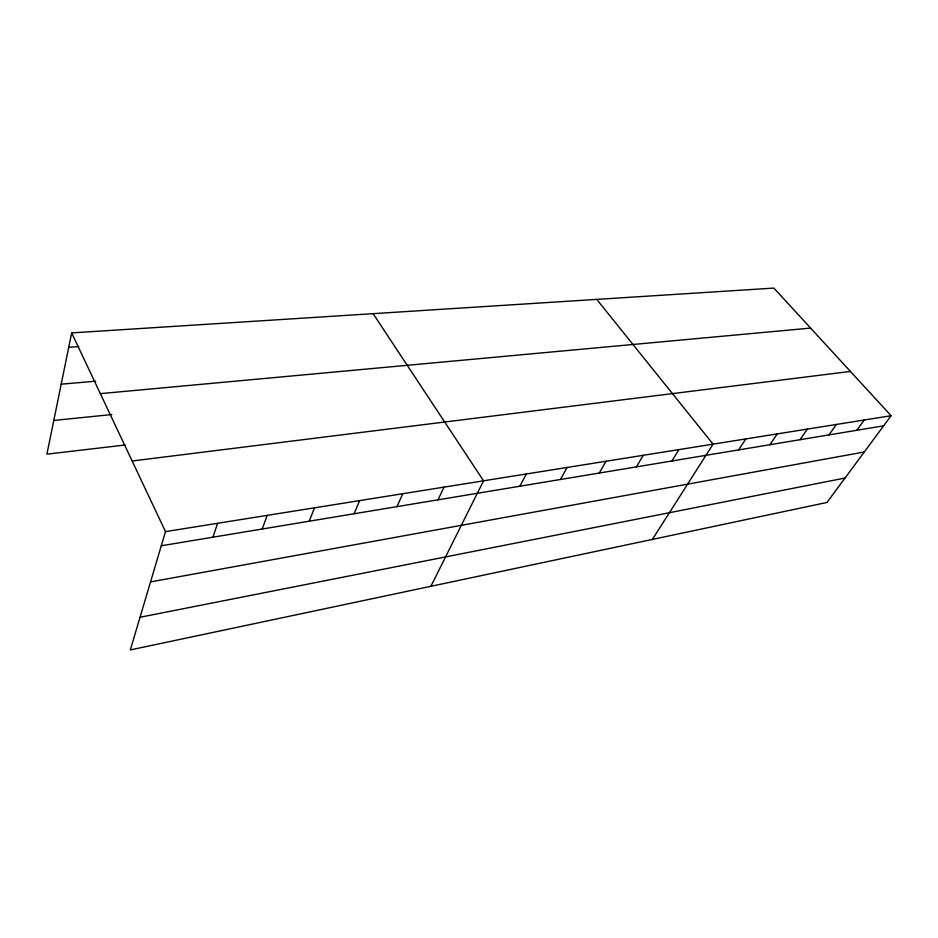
<?xml version="1.0" encoding="UTF-8"?>
<svg xmlns="http://www.w3.org/2000/svg" width="938" height="938" viewBox="0 0 938 938"><rect width="100%" height="100%" fill="white"/><g stroke="black" fill="none" stroke-linecap="round" stroke-linejoin="round"><path stroke-width="1.41" d="M71.675 332.908L165.487 531.623L130.335 649.917L826.976 502.463L891.1 415.71L773.862 288.083L71.675 332.908L46.9 454.156L125.153 444.999M212.985 537.193L217.581 523.298M262.23 529.009L267.189 515.372M309.223 521.211L314.488 507.821M354.083 513.754L359.641 500.611M396.973 506.637L402.777 493.716M438.011 499.825L444.049 487.127M430.882 586.309L483.551 480.819L373.101 313.667M519.875 486.236L526.312 473.983M560.49 479.482L567.091 467.464M599.288 473.045L606.054 461.25M636.386 466.878L643.292 455.293M671.913 460.98L678.936 449.607M652.402 539.409L713.068 444.155L596.732 299.386M738.593 449.912L745.804 438.925M769.922 444.706L777.215 433.907M800.032 439.711L807.372 429.088M828.969 434.904L836.368 424.457M856.804 430.284L864.25 420.001M140.032 617.263L845.044 478.028M150.549 581.9L864.285 451.987M161.289 545.775L883.619 425.829M165.487 531.623L891.1 415.71M132.152 461.004L850.426 371.425M53.783 420.47L111.845 414.537M100.343 393.632L810.608 328.089M61.205 384.181L95.711 381.191M68.732 347.295L78.686 346.603"/></g></svg>
